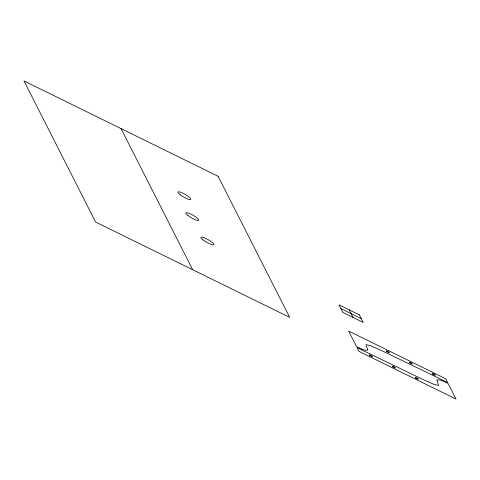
<?xml version="1.0" encoding="UTF-8"?>
<svg xmlns="http://www.w3.org/2000/svg" width="480" height="480" viewBox="0 0 480 480"><rect width="100%" height="100%" fill="white"/><g stroke="black" fill="none" stroke-linecap="round" stroke-linejoin="round"><path stroke-width="0.72" d="M340.908 308.64L361.338 318.672M349.206 309.882L353.04 317.43M121.038 128.61L192.678 269.73M367.722 349.53L367.386 350.274C363.54 350.724 360.03 347.964 356.562 346.668L348.642 331.074L445.686 378.726L447.6 382.5L381.768 350.64L370.908 345.852L366.078 344.616L366 345.336L367.722 349.53M436.992 380.154L438.564 385.506L433.734 384.27L422.874 379.482L357.042 347.616L358.962 351.39L456 399.048L448.08 383.454C444.618 382.158 441.102 379.398 437.262 379.848L436.992 380.154M218.082 176.262L24 80.952L95.634 222.072L289.716 317.388L218.082 176.262M359.424 314.898L338.994 304.866L342.822 312.414L363.252 322.446L359.424 314.898M415.788 378.09A1.782 0.366 29.8 0 0 418.338 379.236A1.782 0.366 29.8 0 0 416.304 377.658A1.782 0.366 29.8 0 0 415.788 378.09M386.814 351.552A1.782 0.366 29.8 0 0 389.364 352.698A1.782 0.366 29.8 0 0 387.324 351.12A1.782 0.366 29.8 0 0 386.814 351.552M409.794 362.838A1.782 0.366 29.8 0 0 412.35 363.984A1.782 0.366 29.8 0 0 410.31 362.406A1.782 0.366 29.8 0 0 409.794 362.838M432.78 374.124A1.782 0.366 29.8 0 0 435.33 375.27A1.782 0.366 29.8 0 0 433.29 373.692A1.782 0.366 29.8 0 0 432.78 374.124M392.802 366.804A1.782 0.366 29.8 0 0 395.358 367.95A1.782 0.366 29.8 0 0 393.318 366.372A1.782 0.366 29.8 0 0 392.802 366.804M369.822 355.518A1.782 0.366 29.8 0 0 372.372 356.664A1.782 0.366 29.8 0 0 370.338 355.086A1.782 0.366 29.8 0 0 369.822 355.518M180.144 194.712A7.434 1.518 29.8 0 0 190.776 199.488A7.434 1.518 29.8 0 0 182.286 192.912A7.434 1.518 29.8 0 0 180.144 194.712M203.118 239.976A7.434 1.518 29.8 0 0 213.756 244.752A7.434 1.518 29.8 0 0 205.26 238.182A7.434 1.518 29.8 0 0 203.118 239.976M188.058 215.592A7.434 1.518 29.8 0 0 198.69 220.368A7.434 1.518 29.8 0 0 190.2 213.792A7.434 1.518 29.8 0 0 188.058 215.592"/></g></svg>
